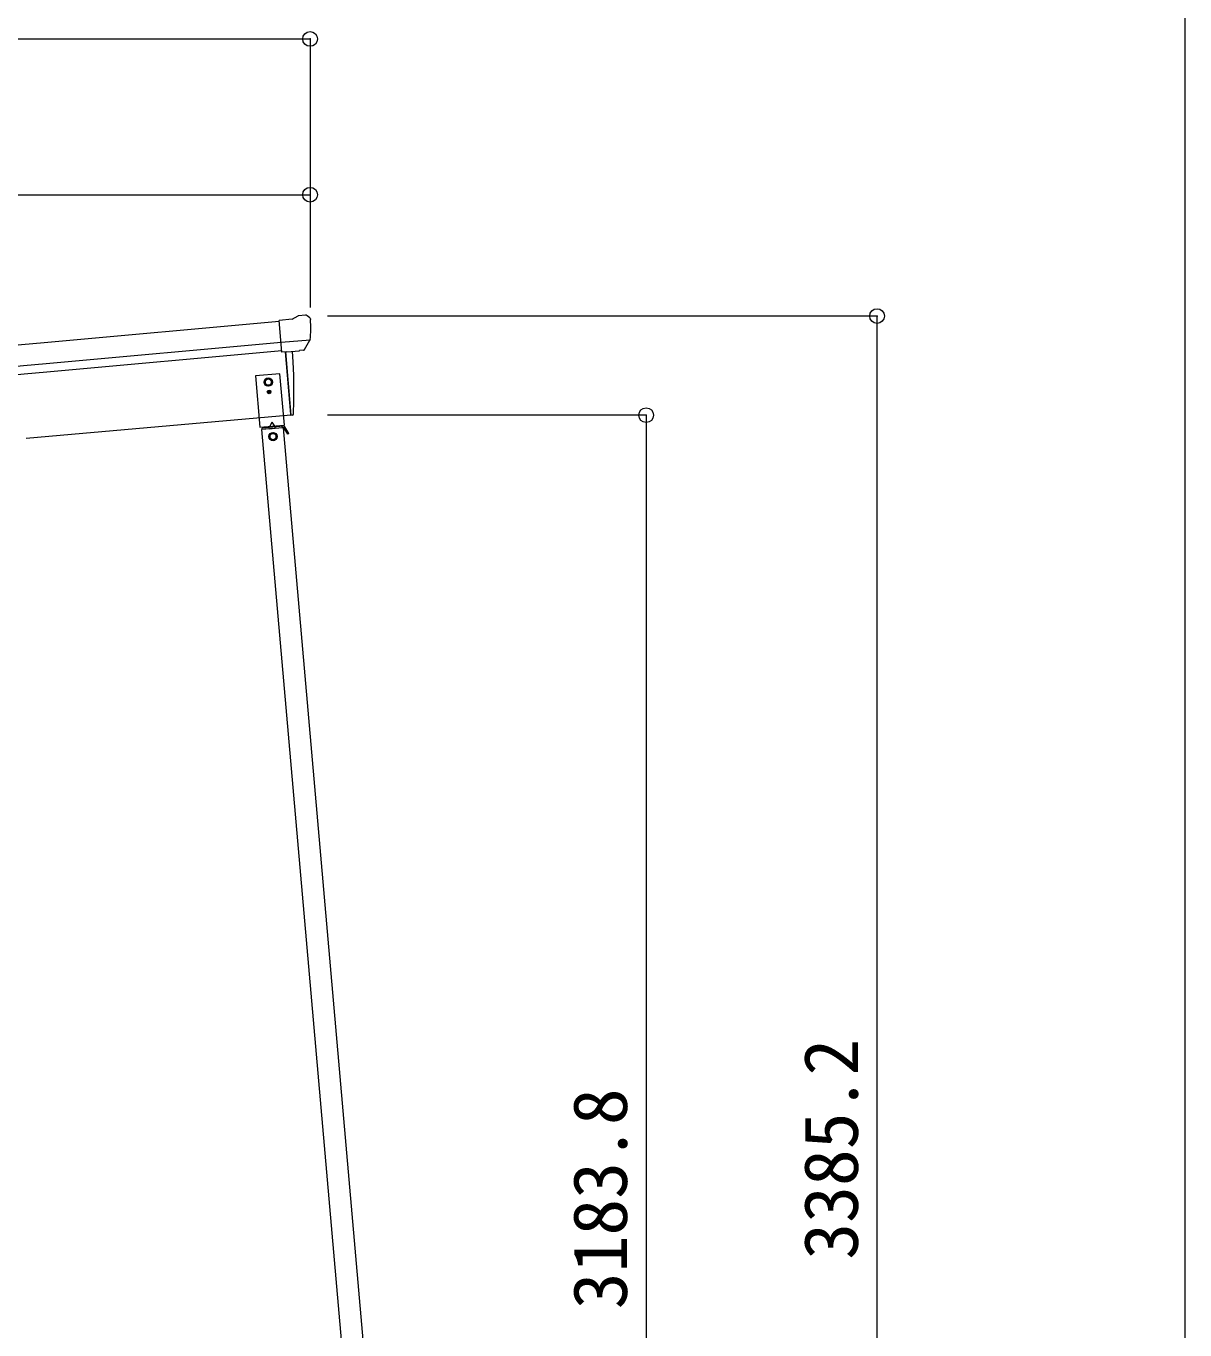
# Model space of a CAD drawing. Units: millimetres at full size. Extents: x -8385 to 8479, y -5853 to 5787.
# Drawn here: x 5701 to 8055, y 204 to 2854 of the extents above; entities that cross this region are included whole.
import ezdxf
from ezdxf.enums import TextEntityAlignment as Align

# ---------------------------------------------------------------- set-up
doc = ezdxf.new("R2010")
doc.units = ezdxf.units.MM
doc.header["$LTSCALE"] = 30
doc.header["$PDMODE"] = 32
doc.header["$PDSIZE"] = 30
for name, color, linetype, lineweight in [('0-0_0', 7, 'Continuous', 9), ('0-1_本体', 4, 'Continuous', 9), ('0-2_部品', 7, 'Continuous', 9), ('0-A_寸法', 6, 'Continuous', 9), ('1-2_GLASS_SEAL', 7, 'Continuous', 9), ('F-0_240', 7, 'Continuous', 9)]:
    doc.layers.add(name, color=color, linetype=linetype, lineweight=lineweight)
doc.styles.add('ＭＳ ゴシック', font='')
doc.styles.get('ＭＳ ゴシック').set_extended_font_data('MS Gothic')

msp = doc.modelspace()

# ---------------------------------------------------------------- linework, layer by layer
at = {"layer": '0-0_0', "color": 6}
for p, q in [((7429.31, -1120.76), (7429.31, 2264.44)), ((6960.29, 2063.04), (6960.29, -1120.76))]:
    msp.add_line(p, q, dxfattribs=at)
at = {"layer": '0-1_本体'}
for p, q in [((6215.01, 2253.6), (5737.7, 2210.32)), ((6218.77, 2210.61), (5741.59, 2167.34)), ((6220.24, 2193.83), (5743.11, 2150.57)), ((6227.46, 2191.62), (6238.71, 2063.01)), ((6238.71, 2063.01), (5700.77, 2015.95))]:
    msp.add_line(p, q, dxfattribs=at)
for radius in [10030.81, 9987.65, 9970.81]:
    msp.add_arc((6642.4, -7779.6), radius, 95.17465, 103.67464, dxfattribs=at)
at = {"layer": '0-2_部品'}
for p, q in [((6241.4, 2257.99), (6214.83, 2255.67)), ((6220.49, 2191.01), (6214.83, 2255.67)), ((6241.4, 2257.99), (6253.11, 2264.76)), ((6268.02, 2266.34), (6254.35, 2265.15)), ((6277.15, 2260.59), (6271.67, 2265.19)), ((6278.22, 2258.55), (6278.33, 2257.21)), ((6277.69, 2215.7), (6218.78, 2210.55)), ((6266.44, 2196.22), (6277.38, 2215.15)), ((6230.45, 2191.88), (6220.49, 2191.01)), ((6238.51, 2065.29), (6227.46, 2191.62)), ((6264.05, 2194.82), (6256.35, 2194.14)), ((6238.75, 2062.52), (6238.51, 2065.29)), ((6241.37, 2062.91), (6238.75, 2062.52))]:
    msp.add_line(p, q, dxfattribs=at)
for points in [[(6277.77, 2216.33), (6277.48, 2215.35), (6277.38, 2215.15)], [(6230.45, 2191.88), (6230.72, 2191.81), (6256.09, 2194.03), (6256.35, 2194.14)], [(6243.91, 2065.74), (6244.75, 2091.37), (6244.94, 2117.86), (6244.47, 2144.35), (6243.33, 2170.82), (6241.83, 2192.78)]]:
    msp.add_lwpolyline(points, dxfattribs=at)
msp.add_circle((6192.68, 2130.16), 6.5, dxfattribs=at)
for centre, radius, start, end in [((6254.61, 2262.16), 3, 95, 120), ((6268.45, 2261.36), 5, 50.00648, 94.99352), ((6076.71, 2239.57), 202.4, 353.4085, 5), ((6240.92, 2065.87), 3, 278.50322, 357.46219)]:
    msp.add_arc(centre, radius, start, end, dxfattribs=at)
for centre, major_axis, ratio, start_param, end_param in [((6282.54, 2262.59), (-15.35, 3.44), 0.101033, 5.9751426, 5.9753737), ((6275.22, 2258.29), (2.71, -1.31), 0.997474, 0.5366567, 1.3225652), ((6263.79, 2197.81), (1.62, -2.54), 0.997631, 5.8041905, 5.8929484), ((6263.72, 2197.92), (-3.5, 2.17), 0.650902, 2.1145521, 2.1873627), ((6263.84, 2197.72), (1.62, -2.54), 0.997631, 5.965759, 6.7621801)]:
    msp.add_ellipse(centre, major_axis=major_axis, ratio=ratio, start_param=start_param, end_param=end_param, dxfattribs=at)
at = {"layer": '0-A_寸法'}
for p, q in [((3728.69, 2827.6), (6277.69, 2827.6)), ((6277.69, 2827.6), (6277.69, 2510.98)), ((3817.69, 2510.98), (6277.69, 2510.98)), ((6277.69, 2510.98), (6277.69, 2281.98)), ((7429.31, 2264.44), (6312.75, 2264.44)), ((6960.29, 2063.04), (6312.75, 2063.04))]:
    msp.add_line(p, q, dxfattribs=at)
for p in [(6277.69, 2827.6), (6277.69, 2510.98), (7429.31, 2264.44), (6960.29, 2063.04)]:
    msp.add_point(p, dxfattribs=at)
at = {"layer": '1-2_GLASS_SEAL'}
for p, q in [((6216.28, 2147.28), (6166.47, 2142.93)), ((6225.42, 2042.68), (6216.28, 2147.28)), ((6166.47, 2142.93), (6175.61, 2038.32)), ((6192.68, 2137.66), (6186.18, 2133.91)), ((6186.18, 2133.91), (6186.18, 2126.41)), ((6186.18, 2126.41), (6192.68, 2122.65)), ((6199.18, 2133.91), (6192.68, 2137.66)), ((6192.68, 2122.65), (6199.18, 2126.41)), ((6199.18, 2126.41), (6199.18, 2133.91)), ((6193.19, 2110.64), (6192.37, 2110.64)), ((6192.37, 2110.64), (6192.37, 2109.82)), ((6192.37, 2109.82), (6193.19, 2109.82)), ((6194.01, 2112.28), (6194.01, 2111.46)), ((6194.83, 2112.28), (6194.01, 2112.28)), ((6194.01, 2109), (6194.01, 2108.18)), ((6194.01, 2108.18), (6194.83, 2108.18)), ((6194.83, 2111.46), (6194.83, 2112.28)), ((6194.83, 2108.18), (6194.83, 2109)), ((6196.47, 2110.64), (6195.65, 2110.64)), ((6195.65, 2109.82), (6196.47, 2109.82)), ((6196.47, 2109.82), (6196.47, 2110.64)), ((6175.61, 2038.32), (6225.42, 2042.68)), ((6223.78, 2040.53), (6180.27, 2036.72)), ((6185.57, 2039.19), (6215.46, 2041.81)), ((6199.78, 2048.93), (6195.65, 2040.07)), ((6199.78, 2048.93), (6205.39, 2040.93)), ((6215.46, 2041.81), (6215.63, 2039.81)), ((6221.37, 2037.3), (6221.11, 2040.29)), ((6222.87, 2037.43), (6179.04, 2033.6)), ((6180.53, 2033.74), (6180.27, 2036.72)), ((6185.75, 2037.2), (6185.57, 2039.19)), ((6215.63, 2039.81), (6185.75, 2037.2)), ((6194.97, 2035), (6194.71, 2037.99)), ((6194.93, 2035.5), (6206.89, 2036.54)), ((6202.35, 2027.09), (6195.84, 2023.33)), ((6195.84, 2023.33), (6195.84, 2015.83)), ((6195.84, 2015.83), (6202.34, 2012.07)), ((6202.34, 2012.07), (6208.84, 2015.83)), ((6208.84, 2023.33), (6202.35, 2027.09)), ((6206.93, 2036.04), (6206.67, 2039.03)), ((6208.84, 2015.83), (6208.84, 2023.33)), ((6221.33, 2037.8), (6224, 2038.03)), ((6232.32, 2024.21), (6224.48, 2037.79)), ((6234.48, 2025.46), (6226.64, 2039.04)), ((6229.82, 2028.54), (6231.98, 2029.79)), ((6234.48, 2025.46), (6232.32, 2024.21))]:
    msp.add_line(p, q, dxfattribs=at)
at = {"layer": '1-2_GLASS_SEAL', "color": 4}
for p, q in [((6179.04, 2033.6), (6377.44, -237.33)), ((6222.87, 2037.43), (6421.27, -233.5))]:
    msp.add_line(p, q, dxfattribs=at)
at = {"layer": '1-2_GLASS_SEAL'}
for centre, radius in [((6192.68, 2130.16), 8.5), ((6192.68, 2130.16), 7.7), ((6192.68, 2130.16), 6.5), ((6192.76, 2130.17), 6.5), ((6194.42, 2110.23), 3.75), ((6202.34, 2019.58), 8.5), ((6202.34, 2019.58), 7.7), ((6202.34, 2019.58), 6.5)]:
    msp.add_circle(centre, radius, dxfattribs=at)
for centre, radius, start, end in [((6193.19, 2111.46), 0.82, 269.993, 359.993), ((6193.19, 2109), 0.82, 359.993, 89.993), ((6195.65, 2111.46), 0.82, 179.993, 269.993), ((6195.65, 2109), 0.82, 89.993, 179.993), ((6224.05, 2037.54), 3, 29.993, 94.993), ((6224.05, 2037.54), 0.5, 29.993, 94.993)]:
    msp.add_arc(centre, radius, start, end, dxfattribs=at)
at = {"layer": 'F-0_240', "color": 5}
msp.add_line((8054.55, 5787.34), (8054.55, -5852.66), dxfattribs=at)

# ---------------------------------------------------------------- texts
at = {"layer": '0-A_寸法', "color": 7, "style": 'ＭＳ ゴシック'}
for s, p in [('3385.2', (7423.31, 346.84)), ('3183.8', (6954.29, 246.14))]:
    msp.add_text(s, height=110, rotation=90, dxfattribs=at).set_placement(p, align=Align.BOTTOM_LEFT)

doc.saveas('drawing.dxf')
